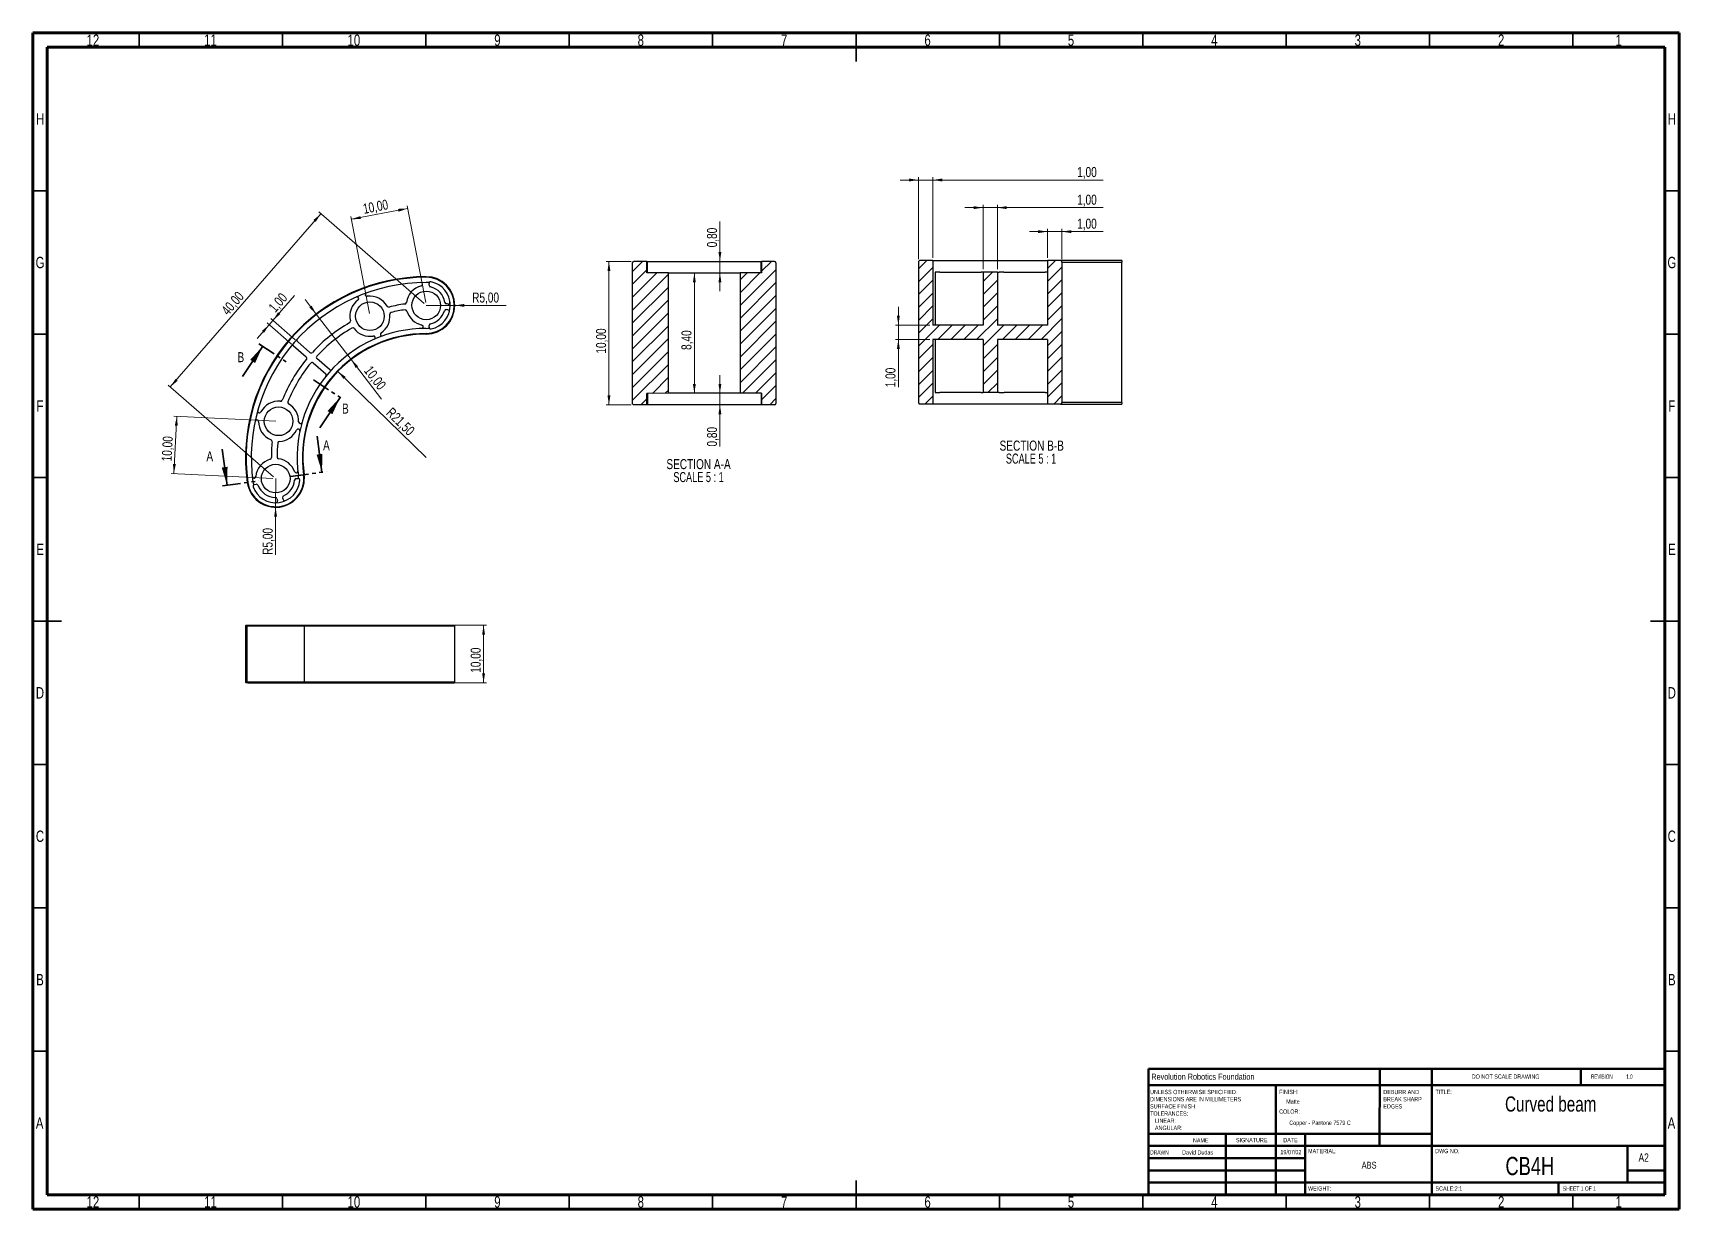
# Model space of a CAD drawing. Header units: millimetres. Extents: x 15 to 589, y 5 to 415.
import ezdxf

# ---------------------------------------------------------------- set-up
doc = ezdxf.new("R2010")
doc.units = ezdxf.units.MM
doc.linetypes.add('PHANTOM', pattern=[12.7, 6.35, -1.27, 1.27, -1.27, 1.27, -1.27])
doc.styles.add('SLDTEXTSTYLE0', font='TXT', dxfattribs={"width": 0.75})
doc.styles.add('SLDTEXTSTYLE1', font='TXT', dxfattribs={"width": 0.686449})
doc.styles.add('SLDTEXTSTYLE2', font='TXT', dxfattribs={"width": 0.625})
doc.styles.add('SLDTEXTSTYLE3', font='TXT', dxfattribs={"width": 0.6875})
doc.styles.add('SLDTEXTSTYLE4', font='TXT', dxfattribs={"width": 0.681818})
doc.dimstyles.new('SLDDIMSTYLE0', dxfattribs={"dimtxt": 3.5, "dimasz": 3.302, "dimexe": 0, "dimexo": 0.0625, "dimgap": 0.875, "dimtad": 1, "dimlfac": 0.5, "dimrnd": 1e-09, "dimzin": 12, "dimdsep": 46, "dimtxsty": 'SLDTEXTSTYLE0', "dimsah": 1, "dimcen": 0, "dimadec": 0, "dimazin": 3, "dimtfac": 1, "dimtofl": 0, "dimtmove": 0, "dimatfit": 3, "dimfxl": 0, "dimfrac": 2, "dimtolj": 1, "dimtzin": 12, "dimarcsym": 0})
doc.dimstyles.new('SLDDIMSTYLE1', dxfattribs={"dimtxt": 3.5, "dimasz": 3.302, "dimexe": 0, "dimexo": 0.0625, "dimgap": 0.875, "dimtad": 1, "dimlfac": 0.5, "dimrnd": 1e-09, "dimzin": 12, "dimdsep": 46, "dimtxsty": 'SLDTEXTSTYLE0', "dimsah": 1, "dimcen": 0.09, "dimadec": 0, "dimazin": 3, "dimtfac": 1, "dimtofl": 0, "dimtmove": 0, "dimatfit": 3, "dimfxl": 0, "dimfrac": 2, "dimtolj": 1, "dimtzin": 12, "dimarcsym": 0})
doc.dimstyles.new('SLDDIMSTYLE2', dxfattribs={"dimtxt": 3.5, "dimasz": 3.302, "dimexe": 0, "dimexo": 0.0625, "dimgap": 0.875, "dimtad": 1, "dimlfac": 0.5, "dimrnd": 1e-09, "dimzin": 12, "dimdsep": 46, "dimtxsty": 'SLDTEXTSTYLE0', "dimsah": 1, "dimcen": 0.09, "dimadec": 0, "dimazin": 3, "dimtfac": 1, "dimtmove": 0, "dimatfit": 0, "dimfxl": 0, "dimfrac": 2, "dimtolj": 1, "dimtzin": 12, "dimarcsym": 0})
doc.dimstyles.new('SLDDIMSTYLE3', dxfattribs={"dimtxt": 3.5, "dimasz": 3.302, "dimexe": 0, "dimexo": 0.0625, "dimgap": 0.875, "dimtad": 1, "dimlfac": 0.2, "dimrnd": 1e-09, "dimzin": 12, "dimdsep": 46, "dimtxsty": 'SLDTEXTSTYLE0', "dimsah": 1, "dimcen": 0.09, "dimadec": 0, "dimazin": 3, "dimtfac": 1, "dimtofl": 0, "dimtmove": 0, "dimatfit": 3, "dimfxl": 0, "dimfrac": 2, "dimtolj": 1, "dimtzin": 12, "dimarcsym": 0})
doc.dimstyles.new('SLDDIMSTYLE4', dxfattribs={"dimtxt": 3.5, "dimasz": 3.302, "dimexe": 0, "dimexo": 0.0625, "dimgap": 0.875, "dimtad": 1, "dimlfac": 0.2, "dimrnd": 1e-09, "dimdsep": 46, "dimtxsty": 'SLDTEXTSTYLE0', "dimsah": 1, "dimcen": 0.09, "dimadec": 0, "dimazin": 2, "dimtfac": 1, "dimtmove": 0, "dimatfit": 0, "dimfxl": 0, "dimfrac": 2, "dimtolj": 1, "dimtzin": 12, "dimarcsym": 0})
doc.dimstyles.new('SLDDIMSTYLE5', dxfattribs={"dimtxt": 3.5, "dimasz": 3.302, "dimexe": 0, "dimexo": 0.0625, "dimgap": 0.875, "dimtad": 1, "dimlfac": 0.2, "dimrnd": 1e-09, "dimzin": 12, "dimdsep": 46, "dimtxsty": 'SLDTEXTSTYLE0', "dimsah": 1, "dimcen": 0.09, "dimadec": 0, "dimazin": 3, "dimtfac": 1, "dimtmove": 0, "dimatfit": 0, "dimfxl": 0, "dimfrac": 2, "dimtolj": 1, "dimtzin": 12, "dimarcsym": 0})

# ---------------------------------------------------------------- blocks, each defined once
blk = doc.blocks.new('SW_NOTE_0')
at = {"color": 0, "linetype": 'Continuous', "lineweight": 0, "char_height": 1.5, "attachment_point": 1, "style": 'SLDTEXTSTYLE0'}
for s, insert in [('UNLESS OTHERWISE SPECIFIED:', (0, 1.93)), ('TOLERANCES:', (0, -5.57)), ('SURFACE FINISH:', (0, -3.07)), ('DIMENSIONS ARE IN MILLIMETERS', (0, -0.57)), ('ANGULAR:', (1.69, -10.57)), ('LINEAR:', (1.69, -8.07))]:
    blk.add_mtext(s, dxfattribs=dict(at, insert=insert))
blk = doc.blocks.new('SW_NOTE_0_1')
at = {"color": 0, "linetype": 'Continuous', "lineweight": 0, "char_height": 1.5, "attachment_point": 1, "style": 'SLDTEXTSTYLE0'}
for s, insert in [('DEBURR AND', (0, 1.93)), ('BREAK SHARP', (0, -0.57)), ('EDGES', (0, -3.07))]:
    blk.add_mtext(s, dxfattribs=dict(at, insert=insert))
blk = doc.blocks.new('_D')
at = {"color": 7, "linetype": 'Continuous', "lineweight": 0}
blk.add_line((121.33, 297.02), (152.14, 267.02), dxfattribs=at)
at = {"color": 7, "linetype": 'Continuous', "lineweight": 18}
blk.add_solid([(121.33, 297.02), (123.34, 294.35), (124.05, 295.08)], dxfattribs=at)
at = {"color": 7, "linetype": 'Continuous', "lineweight": 18, "insert": (140.35, 284.72), "char_height": 3.5, "attachment_point": 1, "rotation": 315.76135, "style": 'SLDTEXTSTYLE0'}
blk.add_mtext('R21,50', dxfattribs=at)
blk = doc.blocks.new('_D_1')
at = {"color": 7, "linetype": 'Continuous', "lineweight": 0}
for p, q in [((62.91, 291.58), (115.4, 351.96)), ((151.39, 320.67), (114.64, 352.61)), ((98.9, 260.3), (62.16, 292.24))]:
    blk.add_line(p, q, dxfattribs=at)
at = {"color": 7, "linetype": 'Continuous', "lineweight": 18}
for points in [[(115.4, 351.96), (112.85, 349.8), (113.61, 349.13)], [(62.91, 291.58), (65.46, 293.74), (64.7, 294.41)]]:
    blk.add_solid(points, dxfattribs=at)
at = {"color": 7, "linetype": 'Continuous', "lineweight": 18, "insert": (80.42, 318.6), "char_height": 3.5, "attachment_point": 1, "rotation": 49.00065, "style": 'SLDTEXTSTYLE0'}
blk.add_mtext('40,00', dxfattribs=at)
blk = doc.blocks.new('_D_2')
at = {"color": 7, "linetype": 'Continuous', "lineweight": 0}
for p, q in [((132.31, 317.23), (125.82, 351.01)), ((126.01, 350.03), (145.65, 353.8)), ((151.95, 321), (145.46, 354.78))]:
    blk.add_line(p, q, dxfattribs=at)
at = {"color": 7, "linetype": 'Continuous', "lineweight": 18}
for points in [[(126.01, 350.03), (129.35, 350.15), (129.16, 351.15)], [(145.65, 353.8), (142.31, 353.67), (142.5, 352.68)]]:
    blk.add_solid(points, dxfattribs=at)
at = {"color": 7, "linetype": 'Continuous', "lineweight": 18, "insert": (129.82, 355.35), "char_height": 3.5, "attachment_point": 1, "rotation": 10.87572, "style": 'SLDTEXTSTYLE0'}
blk.add_mtext('10,00', dxfattribs=at)
blk = doc.blocks.new('_D_3')
at = {"color": 7, "linetype": 'Continuous', "lineweight": 0}
for p, q in [((65.17, 281.4), (64.16, 261.42)), ((99.66, 279.67), (64.17, 281.45)), ((98.66, 259.69), (63.17, 261.47))]:
    blk.add_line(p, q, dxfattribs=at)
at = {"color": 7, "linetype": 'Continuous', "lineweight": 18}
for points in [[(65.17, 281.4), (64.49, 278.13), (65.51, 278.07)], [(64.16, 261.42), (64.84, 264.7), (63.82, 264.75)]]:
    blk.add_solid(points, dxfattribs=at)
at = {"color": 7, "linetype": 'Continuous', "lineweight": 18, "insert": (59.86, 265.74), "char_height": 3.5, "attachment_point": 1, "rotation": 87.12558, "style": 'SLDTEXTSTYLE0'}
blk.add_mtext('10,00', dxfattribs=at)
blk = doc.blocks.new('_D_4')
at = {"color": 7, "linetype": 'Continuous', "lineweight": 0}
for q in [(152.14, 320.02), (180.04, 320.02)]:
    blk.add_line((162.14, 320.02), q, dxfattribs=at)
at = {"color": 7, "linetype": 'Continuous', "lineweight": 18}
blk.add_solid([(162.14, 320.02), (165.44, 319.51), (165.44, 320.53)], dxfattribs=at)
at = {"color": 7, "linetype": 'Continuous', "lineweight": 18, "insert": (168.16, 324.51), "char_height": 3.5, "attachment_point": 1, "style": 'SLDTEXTSTYLE0'}
blk.add_mtext('R5,00', dxfattribs=at)
blk = doc.blocks.new('_D_5')
at = {"color": 7, "linetype": 'Continuous', "lineweight": 0}
for q in [(99.66, 259.64), (99.56, 233.04)]:
    blk.add_line((99.62, 249.64), q, dxfattribs=at)
at = {"color": 7, "linetype": 'Continuous', "lineweight": 18}
blk.add_solid([(99.62, 249.64), (99.1, 246.34), (100.12, 246.34)], dxfattribs=at)
at = {"color": 7, "linetype": 'Continuous', "lineweight": 18, "insert": (95.08, 233.06), "char_height": 3.5, "attachment_point": 1, "rotation": 89.80031, "style": 'SLDTEXTSTYLE0'}
blk.add_mtext('R5,00', dxfattribs=at)
blk = doc.blocks.new('_D_6')
at = {"color": 7, "linetype": 'Continuous', "lineweight": 0}
for p, q in [((113.79, 317), (109.92, 322.04)), ((125.96, 301.13), (113.79, 317)), ((125.96, 301.13), (136.55, 287.34))]:
    blk.add_line(p, q, dxfattribs=at)
at = {"color": 7, "linetype": 'Continuous', "lineweight": 18}
for points in [[(113.79, 317), (112.18, 319.93), (111.37, 319.31)], [(125.96, 301.13), (127.57, 298.2), (128.38, 298.82)]]:
    blk.add_solid(points, dxfattribs=at)
at = {"color": 7, "linetype": 'Continuous', "lineweight": 18, "insert": (133.04, 299.32), "char_height": 3.5, "attachment_point": 1, "rotation": 307.50023, "style": 'SLDTEXTSTYLE0'}
blk.add_mtext('10,00', dxfattribs=at)
blk = doc.blocks.new('_D_7')
at = {"color": 7, "linetype": 'Continuous', "lineweight": 0}
for p, q in [((98.7, 314.8), (106.21, 323.45)), ((97.38, 313.29), (93.22, 308.5)), ((105.16, 306.53), (96.63, 313.95)), ((97.38, 313.29), (98.7, 314.8)), ((106.47, 308.04), (97.94, 315.46))]:
    blk.add_line(p, q, dxfattribs=at)
at = {"color": 7, "linetype": 'Continuous', "lineweight": 18}
for points in [[(98.7, 314.8), (101.25, 316.96), (100.48, 317.63)], [(97.38, 313.29), (94.83, 311.13), (95.6, 310.47)]]:
    blk.add_solid(points, dxfattribs=at)
at = {"color": 7, "linetype": 'Continuous', "lineweight": 18, "insert": (96.87, 319.58), "char_height": 3.5, "attachment_point": 1, "rotation": 49.00065, "style": 'SLDTEXTSTYLE0'}
blk.add_mtext('1,00', dxfattribs=at)
blk = doc.blocks.new('_D_8')
at = {"color": 7, "linetype": 'Continuous', "lineweight": 0}
for p, q in [((153.14, 208.49), (173.14, 208.49)), ((172.14, 208.49), (172.14, 188.49)), ((153.14, 188.49), (173.14, 188.49))]:
    blk.add_line(p, q, dxfattribs=at)
at = {"color": 7, "linetype": 'Continuous', "lineweight": 18}
for points in [[(172.14, 208.49), (171.63, 205.19), (172.65, 205.19)], [(172.14, 188.49), (172.65, 191.79), (171.63, 191.79)]]:
    blk.add_solid(points, dxfattribs=at)
at = {"color": 7, "linetype": 'Continuous', "lineweight": 18, "insert": (167.63, 191.95), "char_height": 3.5, "attachment_point": 1, "rotation": 90, "style": 'SLDTEXTSTYLE0'}
blk.add_mtext('10,00', dxfattribs=at)
blk = doc.blocks.new('_D_9')
at = {"color": 7, "linetype": 'Continuous', "lineweight": 0}
for p, q in [((245.64, 331.37), (245.64, 289.37)), ((247.05, 289.37), (244.64, 289.37))]:
    blk.add_line(p, q, dxfattribs=at)
at = {"color": 7, "linetype": 'Continuous', "lineweight": 18}
for points in [[(245.64, 331.37), (245.13, 328.06), (246.14, 328.06)], [(245.64, 289.37), (246.15, 292.67), (245.13, 292.67)]]:
    blk.add_solid(points, dxfattribs=at)
at = {"color": 7, "linetype": 'Continuous', "lineweight": 18, "insert": (241.13, 304.5), "char_height": 3.5, "attachment_point": 1, "rotation": 90.00885, "style": 'SLDTEXTSTYLE0'}
blk.add_mtext('8,40', dxfattribs=at)
blk = doc.blocks.new('_D_10')
at = {"color": 7, "linetype": 'Continuous', "lineweight": 0}
for p, q in [((254.55, 335.37), (254.55, 349.32)), ((254.55, 335.37), (254.55, 331.37)), ((254.55, 331.37), (254.55, 325.02))]:
    blk.add_line(p, q, dxfattribs=at)
at = {"color": 7, "linetype": 'Continuous', "lineweight": 18}
for points in [[(254.55, 335.37), (255.06, 338.67), (254.04, 338.67)], [(254.55, 331.37), (254.04, 328.07), (255.06, 328.07)]]:
    blk.add_solid(points, dxfattribs=at)
at = {"color": 7, "linetype": 'Continuous', "lineweight": 18, "insert": (250.04, 340.26), "char_height": 3.5, "attachment_point": 1, "rotation": 90.00885, "style": 'SLDTEXTSTYLE0'}
blk.add_mtext('0,80', dxfattribs=at)
blk = doc.blocks.new('_D_11')
at = {"color": 7, "linetype": 'Continuous', "lineweight": 0}
for p, q in [((254.55, 289.37), (254.54, 295.72)), ((254.55, 289.37), (254.55, 285.37)), ((254.55, 285.37), (254.55, 270.81))]:
    blk.add_line(p, q, dxfattribs=at)
at = {"color": 7, "linetype": 'Continuous', "lineweight": 18}
for points in [[(254.55, 289.37), (255.05, 292.67), (254.04, 292.67)], [(254.55, 285.37), (254.04, 282.07), (255.05, 282.07)]]:
    blk.add_solid(points, dxfattribs=at)
at = {"color": 7, "linetype": 'Continuous', "lineweight": 18, "insert": (250.04, 270.81), "char_height": 3.5, "attachment_point": 1, "rotation": 90.00885, "style": 'SLDTEXTSTYLE0'}
blk.add_mtext('0,80', dxfattribs=at)
blk = doc.blocks.new('_D_12')
at = {"color": 7, "linetype": 'Continuous', "lineweight": 0}
for p, q in [((223.59, 335.36), (214.85, 335.36)), ((215.85, 335.36), (215.86, 285.36)), ((223.6, 285.36), (214.86, 285.36))]:
    blk.add_line(p, q, dxfattribs=at)
at = {"color": 7, "linetype": 'Continuous', "lineweight": 18}
for points in [[(215.85, 335.36), (215.35, 332.06), (216.36, 332.06)], [(215.86, 285.36), (216.37, 288.66), (215.35, 288.66)]]:
    blk.add_solid(points, dxfattribs=at)
at = {"color": 7, "linetype": 'Continuous', "lineweight": 18, "insert": (211.35, 303.21), "char_height": 3.5, "attachment_point": 1, "rotation": 90.00885, "style": 'SLDTEXTSTYLE0'}
blk.add_mtext('10,00', dxfattribs=at)
blk = doc.blocks.new('SW_NOTE_0_2')
at = {"color": 0, "linetype": 'Continuous', "lineweight": 0, "char_height": 3.5, "attachment_point": 2}
for s, insert, style in [('SECTION A-A', (14.16, 4.51), 'SLDTEXTSTYLE0'), ('SCALE 5 : 1', (14.15, -0.01), 'SLDTEXTSTYLE4')]:
    blk.add_mtext(s, dxfattribs=dict(at, insert=insert, style=style))
blk = doc.blocks.new('_D_13')
at = {"color": 7, "linetype": 'Continuous', "lineweight": 0}
for p, q in [((368.8, 345.73), (362.45, 345.73)), ((368.8, 336.64), (368.8, 346.73)), ((368.8, 345.73), (373.8, 345.73)), ((373.8, 336.14), (373.8, 346.73)), ((373.8, 345.73), (388.17, 345.73))]:
    blk.add_line(p, q, dxfattribs=at)
at = {"color": 7, "linetype": 'Continuous', "lineweight": 18}
for points in [[(368.8, 345.73), (365.49, 346.24), (365.49, 345.23)], [(373.8, 345.73), (377.1, 345.23), (377.1, 346.24)]]:
    blk.add_solid(points, dxfattribs=at)
at = {"color": 7, "linetype": 'Continuous', "lineweight": 18, "insert": (379.12, 350.25), "char_height": 3.5, "attachment_point": 1, "rotation": 0.00104, "style": 'SLDTEXTSTYLE0'}
blk.add_mtext('1,00', dxfattribs=at)
blk = doc.blocks.new('_D_14')
at = {"color": 7, "linetype": 'Continuous', "lineweight": 0}
for p, q in [((346.29, 354.1), (339.94, 354.1)), ((346.29, 332.64), (346.29, 355.1)), ((346.29, 354.1), (351.29, 354.1)), ((351.29, 332.64), (351.29, 355.1)), ((351.29, 354.1), (388.17, 354.1))]:
    blk.add_line(p, q, dxfattribs=at)
at = {"color": 7, "linetype": 'Continuous', "lineweight": 18}
for points in [[(346.29, 354.1), (342.99, 354.6), (342.99, 353.59)], [(351.29, 354.1), (354.59, 353.59), (354.59, 354.6)]]:
    blk.add_solid(points, dxfattribs=at)
at = {"color": 7, "linetype": 'Continuous', "lineweight": 18, "insert": (379.12, 358.61), "char_height": 3.5, "attachment_point": 1, "rotation": 0.00104, "style": 'SLDTEXTSTYLE0'}
blk.add_mtext('1,00', dxfattribs=at)
blk = doc.blocks.new('_D_15')
at = {"color": 7, "linetype": 'Continuous', "lineweight": 0}
for p, q in [((323.79, 363.73), (317.44, 363.73)), ((323.79, 336.14), (323.79, 364.73)), ((323.79, 363.73), (328.79, 363.73)), ((328.79, 336.64), (328.79, 364.73)), ((328.79, 363.73), (388.17, 363.73))]:
    blk.add_line(p, q, dxfattribs=at)
at = {"color": 7, "linetype": 'Continuous', "lineweight": 18}
for points in [[(323.79, 363.73), (320.49, 364.24), (320.49, 363.23)], [(328.79, 363.73), (332.09, 363.23), (332.09, 364.24)]]:
    blk.add_solid(points, dxfattribs=at)
at = {"color": 7, "linetype": 'Continuous', "lineweight": 18, "insert": (379.12, 368.25), "char_height": 3.5, "attachment_point": 1, "rotation": 0.00104, "style": 'SLDTEXTSTYLE0'}
blk.add_mtext('1,00', dxfattribs=at)
blk = doc.blocks.new('_D_16')
at = {"color": 7, "linetype": 'Continuous', "lineweight": 0}
for p, q in [((316.77, 313.14), (316.77, 319.49)), ((327.79, 313.14), (315.77, 313.14)), ((316.77, 313.14), (316.77, 308.14)), ((327.79, 308.14), (315.77, 308.14)), ((316.77, 308.14), (316.77, 291.47))]:
    blk.add_line(p, q, dxfattribs=at)
at = {"color": 7, "linetype": 'Continuous', "lineweight": 18}
for points in [[(316.77, 313.14), (317.28, 316.44), (316.26, 316.44)], [(316.77, 308.14), (316.26, 304.84), (317.28, 304.84)]]:
    blk.add_solid(points, dxfattribs=at)
at = {"color": 7, "linetype": 'Continuous', "lineweight": 18, "insert": (312.26, 291.47), "char_height": 3.5, "attachment_point": 1, "rotation": 90.00104, "style": 'SLDTEXTSTYLE0'}
blk.add_mtext('1,00', dxfattribs=at)
blk = doc.blocks.new('SW_NOTE_0_3')
at = {"color": 0, "linetype": 'Continuous', "lineweight": 0, "char_height": 3.5, "attachment_point": 2}
for s, insert, style in [('SECTION B-B', (13.62, 4.51), 'SLDTEXTSTYLE0'), ('SCALE 5 : 1', (13.38, -0.01), 'SLDTEXTSTYLE4')]:
    blk.add_mtext(s, dxfattribs=dict(at, insert=insert, style=style))

msp = doc.modelspace()

# ---------------------------------------------------------------- hatches: boundary and pattern name
at = {"linetype": 'Continuous', "lineweight": 18}
h = msp.add_hatch(dxfattribs=at)
h.set_pattern_fill('ANSI31', style=0)
edge = h.paths.add_edge_path(flags=0)
edge.add_line((236.597, 289.365), (236.591, 331.365))
edge.add_line((236.591, 331.365), (229.091, 331.364))
edge.add_line((229.091, 331.364), (229.09, 335.364))
edge.add_line((229.09, 335.364), (224.59, 335.363))
edge.add_spline(control_points=[(224.59, 335.363), (224.553, 335.363), (224.516, 335.359), (224.479, 335.351), (224.425, 335.339), (224.372, 335.317), (224.324, 335.287), (224.277, 335.257), (224.234, 335.219), (224.199, 335.175), (224.164, 335.131), (224.136, 335.081), (224.118, 335.028), (224.1, 334.975), (224.09, 334.919), (224.09, 334.863)], knot_values=[0.0001584, 0.0001584, 0.0001584, 0.0001584, 0.000181, 0.000181, 0.000181, 0.000215, 0.000215, 0.000215, 0.000249, 0.000249, 0.000249, 0.000283, 0.000283, 0.000283, 0.0003168, 0.0003168, 0.0003168, 0.0003168], weights=[1, 1, 1, 1, 1, 1, 1, 1, 1, 1, 1, 1, 1, 1, 1, 1], degree=3, periodic=0)
edge.add_line((224.09, 334.863), (224.098, 285.863))
edge.add_spline(control_points=[(224.098, 285.863), (224.098, 285.845), (224.099, 285.828), (224.101, 285.81), (224.107, 285.754), (224.122, 285.699), (224.146, 285.648), (224.171, 285.598), (224.204, 285.551), (224.243, 285.511), (224.283, 285.471), (224.329, 285.438), (224.38, 285.413), (224.43, 285.389), (224.485, 285.373), (224.541, 285.367), (224.56, 285.365), (224.579, 285.363), (224.598, 285.363)], knot_values=[0.0000002, 0.0000002, 0.0000002, 0.0000002, 0.0000109, 0.0000109, 0.0000109, 0.0000449, 0.0000449, 0.0000449, 0.0000789, 0.0000789, 0.0000789, 0.000113, 0.000113, 0.000113, 0.000147, 0.000147, 0.000147, 0.0001584, 0.0001584, 0.0001584, 0.0001584], weights=[1, 1, 1, 1, 1, 1, 1, 1, 1, 1, 1, 1, 1, 1, 1, 1, 1, 1, 1], degree=3, periodic=0)
edge.add_line((224.598, 285.363), (229.098, 285.364))
edge.add_line((229.098, 285.364), (229.097, 289.364))
edge.add_line((229.097, 289.364), (236.597, 289.365))
h = msp.add_hatch(dxfattribs=at)
h.set_pattern_fill('ANSI31', style=0)
edge = h.paths.add_edge_path(flags=0)
edge.add_line((274.098, 285.871), (274.09, 334.871))
edge.add_arc((273.59, 334.871), 0.5, 0.008853, 90.008853)
edge.add_line((273.59, 335.371), (269.09, 335.37))
edge.add_line((269.09, 335.37), (269.091, 331.37))
edge.add_line((269.091, 331.37), (261.591, 331.369))
edge.add_line((261.591, 331.369), (261.597, 289.369))
edge.add_line((261.597, 289.369), (269.097, 289.37))
edge.add_line((269.097, 289.37), (269.098, 285.37))
edge.add_line((269.098, 285.37), (273.598, 285.371))
edge.add_arc((273.598, 285.871), 0.5, 270.008853, 360.008853)
h = msp.add_hatch(dxfattribs=at)
h.set_pattern_fill('ANSI31', style=0)
edge = h.paths.add_edge_path(flags=0)
edge.add_line((373.797, 286.139), (373.796, 335.139))
edge.add_spline(control_points=[(373.796, 335.139), (373.796, 335.195), (373.787, 335.251), (373.768, 335.304), (373.75, 335.357), (373.722, 335.407), (373.687, 335.451), (373.653, 335.494), (373.61, 335.533), (373.562, 335.563), (373.515, 335.592), (373.462, 335.614), (373.407, 335.627), (373.371, 335.635), (373.333, 335.639), (373.296, 335.639)], knot_values=[0.0000002, 0.0000002, 0.0000002, 0.0000002, 0.0000336, 0.0000336, 0.0000336, 0.0000671, 0.0000671, 0.0000671, 0.0001007, 0.0001007, 0.0001007, 0.0001343, 0.0001343, 0.0001343, 0.0001566, 0.0001566, 0.0001566, 0.0001566], weights=[1, 1, 1, 1, 1, 1, 1, 1, 1, 1, 1, 1, 1, 1, 1, 1], degree=3, periodic=0)
edge.add_line((373.296, 335.639), (368.795, 335.639))
edge.add_line((368.795, 335.639), (368.796, 313.139))
edge.add_line((368.796, 313.139), (351.293, 313.139))
edge.add_line((351.293, 313.139), (351.293, 331.639))
edge.add_line((351.293, 331.639), (346.292, 331.639))
edge.add_line((346.292, 331.639), (346.293, 313.139))
edge.add_line((346.293, 313.139), (328.791, 313.138))
edge.add_line((328.791, 313.138), (328.79, 335.638))
edge.add_line((328.79, 335.638), (324.29, 335.638))
edge.add_spline(control_points=[(324.29, 335.638), (324.271, 335.638), (324.252, 335.637), (324.233, 335.635), (324.177, 335.629), (324.122, 335.613), (324.072, 335.588), (324.021, 335.564), (323.975, 335.53), (323.935, 335.491), (323.896, 335.451), (323.863, 335.404), (323.838, 335.353), (323.814, 335.303), (323.799, 335.247), (323.793, 335.192), (323.791, 335.174), (323.79, 335.156), (323.79, 335.138)], knot_values=[0.0001566, 0.0001566, 0.0001566, 0.0001566, 0.0001679, 0.0001679, 0.0001679, 0.0002015, 0.0002015, 0.0002015, 0.0002351, 0.0002351, 0.0002351, 0.0002686, 0.0002686, 0.0002686, 0.0003022, 0.0003022, 0.0003022, 0.0003128, 0.0003128, 0.0003128, 0.0003128], weights=[1, 1, 1, 1, 1, 1, 1, 1, 1, 1, 1, 1, 1, 1, 1, 1, 1, 1, 1], degree=3, periodic=0)
edge.add_line((323.79, 335.138), (323.791, 286.138))
edge.add_spline(control_points=[(323.791, 286.138), (323.791, 286.083), (323.8, 286.026), (323.819, 285.974), (323.837, 285.921), (323.865, 285.871), (323.9, 285.827), (323.935, 285.783), (323.977, 285.745), (324.025, 285.715), (324.072, 285.685), (324.125, 285.663), (324.18, 285.651), (324.216, 285.643), (324.254, 285.638), (324.291, 285.638)], knot_values=[0.0000002, 0.0000002, 0.0000002, 0.0000002, 0.0000336, 0.0000336, 0.0000336, 0.0000671, 0.0000671, 0.0000671, 0.0001007, 0.0001007, 0.0001007, 0.0001343, 0.0001343, 0.0001343, 0.0001566, 0.0001566, 0.0001566, 0.0001566], weights=[1, 1, 1, 1, 1, 1, 1, 1, 1, 1, 1, 1, 1, 1, 1, 1], degree=3, periodic=0)
edge.add_line((324.291, 285.638), (328.791, 285.638))
edge.add_line((328.791, 285.638), (328.791, 308.138))
edge.add_line((328.791, 308.138), (346.293, 308.139))
edge.add_line((346.293, 308.139), (346.293, 289.639))
edge.add_line((346.293, 289.639), (351.294, 289.639))
edge.add_line((351.294, 289.639), (351.293, 308.139))
edge.add_line((351.293, 308.139), (368.796, 308.139))
edge.add_line((368.796, 308.139), (368.796, 285.639))
edge.add_line((368.796, 285.639), (373.297, 285.639))
edge.add_spline(control_points=[(373.297, 285.639), (373.316, 285.639), (373.335, 285.64), (373.354, 285.642), (373.41, 285.649), (373.465, 285.665), (373.515, 285.689), (373.566, 285.714), (373.613, 285.747), (373.652, 285.787), (373.691, 285.827), (373.725, 285.874), (373.749, 285.924), (373.773, 285.975), (373.788, 286.03), (373.794, 286.086), (373.796, 286.103), (373.797, 286.121), (373.797, 286.139)], knot_values=[0.0001566, 0.0001566, 0.0001566, 0.0001566, 0.0001679, 0.0001679, 0.0001679, 0.0002015, 0.0002015, 0.0002015, 0.0002351, 0.0002351, 0.0002351, 0.0002686, 0.0002686, 0.0002686, 0.0003022, 0.0003022, 0.0003022, 0.0003128, 0.0003128, 0.0003128, 0.0003128], weights=[1, 1, 1, 1, 1, 1, 1, 1, 1, 1, 1, 1, 1, 1, 1, 1, 1, 1, 1], degree=3, periodic=0)

# ---------------------------------------------------------------- linework, layer by layer
at = {"color": 7, "linetype": 'Continuous', "lineweight": 70}
for p, q in [((15, 5), (15, 415)), ((15, 415), (589, 415)), ((589, 415), (589, 5)), ((20, 10), (20, 410)), ((20, 410), (584, 410)), ((584, 410), (584, 10)), ((584, 10), (20, 10)), ((589, 5), (15, 5))]:
    msp.add_line(p, q, dxfattribs=at)
at = {"color": 7, "linetype": 'Continuous', "lineweight": 35}
for p, q in [((52, 410), (52, 415)), ((102, 410), (102, 415)), ((152, 410), (152, 415)), ((202, 410), (202, 415)), ((252, 410), (252, 415)), ((302, 415), (302, 405)), ((302, 410), (302, 415)), ((352, 410), (352, 415)), ((402, 410), (402, 415)), ((452, 410), (452, 415)), ((502, 410), (502, 415)), ((552, 410), (552, 415)), ((20, 360), (15, 360)), ((584, 360), (589, 360)), ((20, 310), (15, 310)), ((584, 310), (589, 310)), ((88.113, 295.2), (95.126, 305.788)), ((115.065, 277.348), (122.078, 287.936)), ((80.998, 269.916), (82.713, 257.332)), ((114.084, 274.424), (115.798, 261.84)), ((20, 260), (15, 260)), ((584, 260), (589, 260)), ((15, 210), (25, 210)), ((20, 210), (15, 210)), ((589, 210), (579, 210)), ((584, 210), (589, 210)), ((20, 160), (15, 160)), ((584, 160), (589, 160)), ((20, 110), (15, 110)), ((584, 110), (589, 110)), ((20, 60), (15, 60)), ((584, 60), (589, 60)), ((302, 5), (302, 15)), ((52, 10), (52, 5)), ((102, 10), (102, 5)), ((152, 10), (152, 5)), ((202, 10), (202, 5)), ((252, 10), (252, 5)), ((302, 10), (302, 5)), ((352, 10), (352, 5)), ((402, 10), (402, 5)), ((452, 10), (452, 5)), ((502, 10), (502, 5)), ((552, 10), (552, 5))]:
    msp.add_line(p, q, dxfattribs=at)
at = {"color": 7, "linetype": 'Continuous', "lineweight": 25}
for p, q in [((224.098, 285.863), (224.09, 334.863)), ((229.09, 335.364), (224.59, 335.363)), ((229.091, 331.364), (229.09, 335.364)), ((229.09, 335.364), (229.091, 335.364)), ((229.091, 335.364), (229.091, 331.364)), ((229.091, 335.364), (229.284, 335.364)), ((229.284, 335.364), (268.92, 335.37)), ((229.284, 331.364), (229.284, 335.364)), ((268.92, 331.37), (268.92, 335.37)), ((268.92, 335.37), (269.09, 335.37)), ((273.59, 335.371), (269.09, 335.37)), ((269.09, 335.37), (269.091, 331.37)), ((274.09, 334.871), (274.098, 285.871)), ((323.79, 335.138), (323.791, 286.138)), ((328.79, 335.638), (324.29, 335.638)), ((328.79, 335.638), (368.795, 335.639)), ((328.79, 335.638), (328.791, 313.138)), ((368.795, 335.639), (368.796, 313.139)), ((373.296, 335.639), (368.795, 335.639)), ((394.741, 335.64), (373.296, 335.639)), ((373.796, 335.139), (394.741, 335.14)), ((373.796, 335.139), (373.797, 286.139)), ((394.742, 286.14), (394.741, 335.14)), ((152.14, 330.018), (152.14, 329.818)), ((153.14, 327.038), (153.14, 327.652)), ((236.591, 331.365), (229.091, 331.364)), ((236.591, 331.365), (261.591, 331.369)), ((236.597, 289.365), (236.591, 331.365)), ((269.091, 331.37), (261.591, 331.369)), ((261.591, 331.369), (261.597, 289.369)), ((329.601, 331.638), (329.601, 313.138)), ((331.288, 331.638), (329.601, 331.638)), ((331.288, 331.638), (345.67, 331.639)), ((346.292, 331.639), (345.67, 331.639)), ((346.292, 331.639), (346.293, 313.139)), ((351.293, 331.639), (346.292, 331.639)), ((351.293, 331.639), (351.293, 313.139)), ((351.293, 331.639), (351.918, 331.639)), ((353.606, 331.639), (351.918, 331.639)), ((353.606, 331.639), (367.99, 331.639)), ((368.796, 331.639), (367.99, 331.639)), ((152.14, 310.018), (152.14, 310.218)), ((153.14, 312.384), (153.14, 312.998)), ((346.293, 313.139), (328.791, 313.138)), ((368.796, 313.139), (351.293, 313.139)), ((105.915, 305.875), (110.294, 302.069)), ((111.606, 303.578), (107.227, 307.385)), ((346.293, 308.139), (328.791, 308.138)), ((328.791, 308.138), (328.791, 285.638)), ((329.601, 308.138), (329.602, 289.638)), ((346.293, 308.139), (346.293, 289.639)), ((368.796, 308.139), (351.293, 308.139)), ((351.293, 308.139), (351.294, 289.639)), ((368.796, 308.139), (368.796, 285.639)), ((112.71, 299.968), (117.09, 296.161)), ((118.402, 297.67), (114.022, 301.478)), ((236.597, 289.365), (229.097, 289.364)), ((229.098, 285.364), (229.097, 289.364)), ((229.098, 289.364), (229.098, 285.364)), ((229.291, 289.364), (229.292, 285.364)), ((261.597, 289.369), (236.597, 289.365)), ((269.097, 289.37), (261.597, 289.369)), ((268.927, 289.37), (268.927, 285.37)), ((269.097, 289.37), (269.098, 285.37)), ((329.602, 289.638), (331.289, 289.638)), ((345.671, 289.639), (331.289, 289.638)), ((345.671, 289.639), (346.293, 289.639)), ((351.294, 289.639), (346.293, 289.639)), ((351.919, 289.639), (351.294, 289.639)), ((351.919, 289.639), (353.607, 289.639)), ((367.991, 289.639), (353.607, 289.639)), ((367.991, 289.639), (368.796, 289.639)), ((229.098, 285.364), (224.598, 285.363)), ((229.098, 285.364), (229.098, 285.364)), ((229.292, 285.364), (229.098, 285.364)), ((268.927, 285.37), (229.292, 285.364)), ((269.098, 285.37), (268.927, 285.37)), ((273.598, 285.371), (269.098, 285.37)), ((328.791, 285.638), (324.291, 285.638)), ((368.796, 285.639), (328.791, 285.638)), ((373.297, 285.639), (368.796, 285.639)), ((373.297, 285.639), (394.742, 285.64)), ((394.742, 286.14), (373.797, 286.139)), ((106.747, 259.628), (107.355, 259.713)), ((92.235, 257.588), (92.844, 257.674)), ((89.14, 208.288), (89.14, 188.688)), ((89.951, 208.488), (89.34, 208.488)), ((89.753, 188.688), (89.753, 208.288)), ((109.456, 208.488), (89.951, 208.488)), ((152.14, 208.488), (109.456, 208.488)), ((109.656, 188.688), (109.656, 208.288)), ((152.14, 208.288), (152.14, 208.488)), ((161.94, 208.488), (152.14, 208.488)), ((162.14, 188.688), (162.14, 208.288)), ((89.951, 188.488), (89.34, 188.488)), ((89.951, 188.488), (109.456, 188.488)), ((109.456, 188.488), (152.14, 188.488)), ((152.14, 188.688), (152.14, 188.488)), ((152.14, 188.488), (161.94, 188.488))]:
    msp.add_line(p, q, dxfattribs=at)
at = {"color": 7, "linetype": 'PHANTOM', "lineweight": 35}
for p, q in [((93.803, 306.664), (104.396, 299.648)), ((112.813, 294.072), (123.401, 287.059)), ((81.14, 257.118), (93.73, 258.834)), ((104.787, 260.34), (117.371, 262.055))]:
    msp.add_line(p, q, dxfattribs=at)
at = {"color": 8, "linetype": 'Continuous', "lineweight": 25}
for p, q in [((89.753, 208.288), (89.14, 208.288)), ((89.753, 208.288), (109.656, 208.288)), ((109.656, 208.288), (152.14, 208.288)), ((152.14, 208.288), (162.14, 208.288)), ((89.753, 188.688), (89.14, 188.688)), ((109.656, 188.688), (89.753, 188.688)), ((152.14, 188.688), (109.656, 188.688)), ((162.14, 188.688), (152.14, 188.688))]:
    msp.add_line(p, q, dxfattribs=at)
at = {"color": 7, "linetype": 'Continuous', "lineweight": 50}
for p, q in [((404, 53.839), (403.976, 10)), ((404, 53.839), (584, 53.839)), ((484.6, 53.839), (484.585, 26.956)), ((502.8, 53.839), (502.776, 9.946)), ((554.797, 48.226), (554.8, 53.839)), ((583.997, 48.226), (403.997, 48.226)), ((448.396, 48.226), (448.375, 9.976)), ((502.8, 31.25), (404, 31.25)), ((430.991, 31.25), (430.991, 10)), ((458.6, 10), (458.6, 31.25)), ((458.6, 27), (404, 27)), ((458.6, 27), (584, 27)), ((571, 14.25), (571, 27)), ((458.6, 22.75), (404, 22.75)), ((458.6, 18.5), (404, 18.5)), ((584, 18.5), (571, 18.5)), ((404, 14.25), (584, 14.25)), ((547, 10), (547, 14.25))]:
    msp.add_line(p, q, dxfattribs=at)
at = {"color": 7, "linetype": 'Continuous', "lineweight": 25, "flags": 128}
for points in [[(109.559, 261.033), (109.555, 261.032), (109.544, 261.031), (109.525, 261.028), (109.501, 261.025), (109.471, 261.021), (109.436, 261.016), (109.399, 261.01), (109.361, 261.005)], [(89.951, 258.277), (89.913, 258.271), (89.876, 258.266), (89.841, 258.261), (89.811, 258.257), (89.787, 258.254), (89.768, 258.251), (89.757, 258.25), (89.753, 258.249)]]:
    msp.add_lwpolyline(points, dxfattribs=at)
at = {"color": 7, "linetype": 'Continuous', "lineweight": 25}
for centre in [(152.14, 320.018), (132.499, 316.245), (100.659, 279.616), (99.656, 259.641)]:
    msp.add_circle(centre, 5, dxfattribs=at)
for centre, radius, start, end in [((273.59, 334.871), 0.5, 0.008853, 90.008853), ((152.14, 267.018), 63, 90, 188.001293), ((152.14, 267.018), 62.8, 90, 188.001293), ((152.14, 267.018), 61, 90, 188.001293), ((150.291, 327.39), 0.6, 284.079226, 91.754057), ((152.14, 320.018), 10, 270, 90), ((152.14, 320.018), 9.8, 270, 90), ((152.14, 320.018), 8, 82.266909, 90), ((153.74, 327.652), 0.6, 150.756721, 180), ((153.74, 327.652), 0.6, 78.162996, 150.756721), ((152.14, 320.018), 8.4, 281.837004, 78.162996), ((132.499, 316.245), 7, 125.830659, 193.587494), ((128.05, 322.406), 0.6, 305.830659, 113.50549), ((131.485, 323.777), 0.6, 109.997376, 277.672206), ((132.499, 316.245), 7, 29.915372, 97.672206), ((152.14, 320.018), 7, 104.079226, 171.836061), ((153.74, 327.038), 0.6, 180, 257.160412), ((152.14, 320.018), 6.6, 9.070636, 77.160412), ((132.499, 316.245), 7, 303.953534, 5.548118), ((139.087, 320.035), 0.6, 209.915372, 283.831825), ((152.14, 267.018), 54, 97.919608, 103.831825), ((140.064, 316.979), 0.6, 103.588617, 185.548118), ((152.14, 267.018), 52, 98.162816, 103.588617), ((144.617, 321.098), 0.6, 277.919608, 351.836061), ((144.842, 317.898), 0.6, 16.203315, 98.162816), ((152.14, 320.018), 7, 196.203315, 257.797899), ((152.14, 320.018), 6.6, 282.839588, 343.333978), ((159.038, 317.953), 0.6, 82.288011, 163.333978), ((159.25, 321.153), 0.6, 189.070636, 262.517747), ((152.14, 267.018), 52, 81.612147, 82.288011), ((152.14, 267.018), 54, 81.862083, 82.517747), ((159.638, 317.868), 0.6, 344.001223, 81.612147), ((159.869, 321.068), 0.6, 261.862083, 7.737779), ((152.14, 267.018), 45, 90, 188.001293), ((152.14, 267.018), 43.2, 90, 188.001293), ((152.14, 267.018), 43, 90, 188.001293), ((152.14, 267.018), 54, 119.671041, 137.321409), ((152.14, 267.018), 52, 119.914249, 137.216832), ((125.112, 314.459), 0.6, 299.671041, 13.587494), ((126.507, 311.57), 0.6, 37.954748, 119.914249), ((132.499, 316.245), 7, 217.954748, 279.549332), ((136.744, 309.941), 0.6, 123.953534, 289.73267), ((150.534, 312.59), 0.6, 272.018763, 77.797899), ((152.14, 320.018), 8, 270, 277.733091), ((153.74, 312.998), 0.6, 102.839588, 180), ((153.74, 312.384), 0.6, 180, 209.243279), ((153.74, 312.384), 0.6, 209.243279, 281.837004), ((105.521, 305.422), 0.6, 49.000646, 140.518593), ((107.621, 307.837), 0.6, 137.4827, 229.000646), ((133.76, 308.75), 0.6, 293.770196, 99.549332), ((152.14, 267.018), 54, 140.679884, 158.330251), ((152.14, 267.018), 52, 140.784461, 158.087043), ((109.9, 301.616), 0.6, 320.679884, 49.000646), ((112, 304.031), 0.6, 229.000646, 317.321409), ((112.317, 299.515), 0.6, 49.000646, 140.784461), ((114.416, 301.93), 0.6, 137.216832, 229.000646), ((116.696, 295.708), 0.6, 321.011437, 49.000646), ((118.796, 298.123), 0.6, 229.000646, 316.989855), ((93.938, 283.164), 0.6, 164.495802, 332.170633), ((100.659, 279.616), 7, 84.413799, 152.170633), ((101.399, 287.18), 0.6, 264.413799, 338.330251), ((104.454, 286.201), 0.6, 158.087043, 240.046544), ((100.659, 279.616), 7, 358.451961, 60.046544), ((273.598, 285.871), 0.5, 270.008853, 0.008853), ((93.059, 279.572), 0.6, 0.329086, 168.003917), ((100.659, 279.616), 7, 180.329086, 248.085921), ((100.659, 279.616), 7, 272.453175, 334.047758), ((107.493, 276.29), 0.6, 348.268623, 154.047758), ((108.256, 279.41), 0.6, 178.451961, 344.231097), ((97.822, 272.565), 0.6, 354.169468, 68.085921), ((152.14, 267.018), 54, 174.169468, 180.081684), ((152.14, 267.018), 52, 174.412676, 179.838476), ((100.984, 272.023), 0.6, 92.453175, 174.412676), ((99.656, 259.641), 7, 106.165232, 173.922066), ((97.54, 266.94), 0.6, 286.165232, 0.081684), ((100.74, 267.163), 0.6, 179.838476, 261.797977), ((99.656, 259.641), 7, 20.203394, 81.797977), ((99.656, 259.641), 10, 188.001293, 8.001293), ((99.656, 259.641), 9.8, 188.001293, 8.001293), ((92.099, 260.446), 0.6, 186.247235, 353.922066), ((99.656, 259.641), 8, 188.001293, 195.734384), ((99.656, 259.641), 8.4, 199.838297, 356.164289), ((99.656, 259.641), 6.6, 294.667315, 355.161704), ((106.788, 262.266), 0.6, 200.203394, 5.98253), ((106.83, 259.034), 0.6, 98.001293, 175.161704), ((107.438, 259.119), 0.6, 68.758013, 98.001293), ((99.656, 259.641), 8, 0.268202, 8.001293), ((107.438, 259.119), 0.6, 356.164289, 68.758013), ((92.319, 256.994), 0.6, 127.244572, 199.838297), ((92.319, 256.994), 0.6, 98.001293, 127.244572), ((92.927, 257.079), 0.6, 20.840881, 98.001293), ((99.656, 259.641), 6.6, 200.840881, 268.930657), ((99.522, 252.442), 0.6, 15.483545, 88.930657), ((152.14, 267.018), 54, 195.483545, 196.13921), ((102.661, 253.098), 0.6, 114.667315, 195.713281), ((152.14, 267.018), 52, 195.713281, 196.389145), ((99.692, 251.841), 0.6, 270.263514, 16.13921), ((102.829, 252.515), 0.6, 196.389145, 294.00007), ((89.34, 208.288), 0.2, 90, 180), ((89.952, 208.289), 0.199, 90.28168, 180.278125), ((109.456, 208.288), 0.2, 0, 90), ((161.94, 208.288), 0.2, 0, 90), ((89.34, 188.688), 0.2, 180, 270), ((89.952, 188.687), 0.199, 179.721875, 269.71832), ((109.456, 188.688), 0.2, 270, 0), ((161.94, 188.688), 0.2, 270, 0)]:
    msp.add_arc(centre, radius, start, end, dxfattribs=at)
for points, knots in [([(224.09, 334.863), (224.09, 334.919), (224.1, 334.975), (224.118, 335.028), (224.136, 335.081), (224.164, 335.131), (224.199, 335.175), (224.234, 335.219), (224.277, 335.257), (224.324, 335.287), (224.372, 335.317), (224.425, 335.339), (224.479, 335.351), (224.516, 335.359), (224.553, 335.363), (224.59, 335.363)], [0.00000019719, 0.00000019719, 0.00000019719, 0.00000019719, 0.00003357698, 0.00003357698, 0.00003357698, 0.00006715395, 0.00006715395, 0.00006715395, 0.00010073102, 0.00010073102, 0.00010073102, 0.00013430829, 0.00013430829, 0.00013430829, 0.00015655846, 0.00015655846, 0.00015655846, 0.00015655846]), ([(324.29, 335.638), (324.271, 335.638), (324.252, 335.637), (324.233, 335.635), (324.177, 335.629), (324.122, 335.613), (324.072, 335.588), (324.021, 335.564), (323.975, 335.53), (323.935, 335.491), (323.896, 335.451), (323.863, 335.404), (323.838, 335.353), (323.814, 335.303), (323.799, 335.247), (323.793, 335.192), (323.791, 335.174), (323.79, 335.156), (323.79, 335.138)], [0.00015656495, 0.00015656495, 0.00015656495, 0.00015656495, 0.00016788663, 0.00016788663, 0.00016788663, 0.00020146973, 0.00020146973, 0.00020146973, 0.00023505224, 0.00023505224, 0.00023505224, 0.00026863247, 0.00026863247, 0.00026863247, 0.00030220975, 0.00030220975, 0.00030220975, 0.00031279402, 0.00031279402, 0.00031279402, 0.00031279402]), ([(373.796, 335.139), (373.796, 335.195), (373.787, 335.251), (373.768, 335.304), (373.75, 335.357), (373.722, 335.407), (373.687, 335.451), (373.653, 335.494), (373.61, 335.533), (373.562, 335.563), (373.515, 335.592), (373.462, 335.614), (373.407, 335.627), (373.371, 335.635), (373.333, 335.639), (373.296, 335.639)], [0.00000019719, 0.00000019719, 0.00000019719, 0.00000019719, 0.00003357238, 0.00003357238, 0.00003357238, 0.00006714457, 0.00006714457, 0.00006714457, 0.00010071961, 0.00010071961, 0.00010071961, 0.00013430077, 0.00013430077, 0.00013430077, 0.00015657275, 0.00015657275, 0.00015657275, 0.00015657275]), ([(394.741, 335.64), (394.741, 335.64), (394.741, 335.609), (394.741, 335.496), (394.741, 335.446), (394.741, 335.315), (394.741, 335.23), (394.741, 335.14)], [0, 0, 0, 0, 0.5, 0.5, 0.75, 0.75, 1, 1, 1, 1]), ([(224.598, 285.363), (224.579, 285.363), (224.56, 285.365), (224.541, 285.367), (224.485, 285.373), (224.43, 285.389), (224.38, 285.413), (224.329, 285.438), (224.283, 285.471), (224.243, 285.511), (224.204, 285.551), (224.171, 285.598), (224.146, 285.648), (224.122, 285.699), (224.107, 285.754), (224.101, 285.81), (224.099, 285.828), (224.098, 285.845), (224.098, 285.863)], [0.00015655846, 0.00015655846, 0.00015655846, 0.00015655846, 0.00016788575, 0.00016788575, 0.00016788575, 0.00020146332, 0.00020146332, 0.00020146332, 0.00023504084, 0.00023504084, 0.00023504084, 0.0002686182, 0.0002686182, 0.0002686182, 0.00030219534, 0.00030219534, 0.00030219534, 0.00031278084, 0.00031278084, 0.00031278084, 0.00031278084]), ([(323.791, 286.138), (323.791, 286.083), (323.8, 286.026), (323.819, 285.974), (323.837, 285.921), (323.865, 285.871), (323.9, 285.827), (323.935, 285.783), (323.977, 285.745), (324.025, 285.715), (324.072, 285.685), (324.125, 285.663), (324.18, 285.651), (324.216, 285.643), (324.254, 285.638), (324.291, 285.638)], [0.00000019719, 0.00000019719, 0.00000019719, 0.00000019719, 0.00003357491, 0.00003357491, 0.00003357491, 0.00006714975, 0.00006714975, 0.00006714975, 0.00010072589, 0.00010072589, 0.00010072589, 0.0001343049, 0.0001343049, 0.0001343049, 0.00015656491, 0.00015656491, 0.00015656491, 0.00015656491]), ([(373.297, 285.639), (373.316, 285.639), (373.335, 285.64), (373.354, 285.642), (373.41, 285.649), (373.465, 285.665), (373.515, 285.689), (373.566, 285.714), (373.613, 285.747), (373.652, 285.787), (373.691, 285.827), (373.725, 285.874), (373.749, 285.924), (373.773, 285.975), (373.788, 286.03), (373.794, 286.086), (373.796, 286.103), (373.797, 286.121), (373.797, 286.139)], [0.00015657264, 0.00015657264, 0.00015657264, 0.00015657264, 0.00016788765, 0.00016788765, 0.00016788765, 0.00020147738, 0.00020147738, 0.00020147738, 0.00023506594, 0.00023506594, 0.00023506594, 0.00026864971, 0.00026864971, 0.00026864971, 0.00030222717, 0.00030222717, 0.00030222717, 0.00031280983, 0.00031280983, 0.00031280983, 0.00031280983]), ([(394.742, 286.14), (394.742, 286.049), (394.742, 285.964), (394.742, 285.833), (394.742, 285.784), (394.742, 285.671), (394.742, 285.64), (394.742, 285.64)], [0, 0, 0, 0, 0.25, 0.25, 0.5, 0.5, 1, 1, 1, 1])]:
    msp.add_open_spline(points, degree=3, knots=knots, dxfattribs=at)
at = {"color": 7, "linetype": 'Continuous', "lineweight": 35}
for points in [[(95.126, 305.788), (90.773, 301.055), (92.467, 299.933)], [(122.078, 287.936), (117.724, 283.203), (119.418, 282.081)], [(115.798, 261.84), (115.948, 268.269), (113.934, 267.995)], [(82.713, 257.332), (82.862, 263.761), (80.849, 263.487)]]:
    msp.add_solid(points, dxfattribs=at)

# ---------------------------------------------------------------- block references
at = {"color": 7, "linetype": 'Continuous', "lineweight": 0}
for name, p in [('SW_NOTE_0_3', (349.66, 268.381)), ('SW_NOTE_0_2', (232.938, 261.936)), ('SW_NOTE_0', (404.554, 44.632)), ('SW_NOTE_0_1', (485.894, 44.632))]:
    msp.add_blockref(name, p, dxfattribs=at)

# ---------------------------------------------------------------- texts
for s, insert, char_height, attachment_point, style in [('12', (35.92, 414.452), 3.9687, 2, 'SLDTEXTSTYLE0'), ('11', (76.92, 414.452), 3.9687, 2, 'SLDTEXTSTYLE0'), ('10', (126.92, 414.452), 3.9687, 2, 'SLDTEXTSTYLE0'), ('9', (176.96, 414.452), 3.969, 2, 'SLDTEXTSTYLE0'), ('8', (226.96, 414.452), 3.969, 2, 'SLDTEXTSTYLE0'), ('7', (276.96, 414.452), 3.969, 2, 'SLDTEXTSTYLE0'), ('6', (326.96, 414.452), 3.969, 2, 'SLDTEXTSTYLE0'), ('5', (376.96, 414.452), 3.969, 2, 'SLDTEXTSTYLE0'), ('4', (426.96, 414.452), 3.969, 2, 'SLDTEXTSTYLE0'), ('3', (476.96, 414.452), 3.969, 2, 'SLDTEXTSTYLE0'), ('2', (526.96, 414.452), 3.969, 2, 'SLDTEXTSTYLE0'), ('1', (567.96, 414.452), 3.969, 2, 'SLDTEXTSTYLE0'), ('H', (17.49, 386.952), 3.969, 2, 'SLDTEXTSTYLE0'), ('H', (586.49, 386.952), 3.969, 2, 'SLDTEXTSTYLE0'), ('G', (17.487, 336.952), 3.969, 2, 'SLDTEXTSTYLE0'), ('G', (586.487, 336.952), 3.969, 2, 'SLDTEXTSTYLE0'), ('F', (17.458, 286.952), 3.969, 2, 'SLDTEXTSTYLE0'), ('F', (586.458, 286.952), 3.969, 2, 'SLDTEXTSTYLE0'), ('E', (17.508, 236.952), 3.969, 2, 'SLDTEXTSTYLE0'), ('E', (586.508, 236.952), 3.969, 2, 'SLDTEXTSTYLE0'), ('D', (17.453, 186.952), 3.969, 2, 'SLDTEXTSTYLE0'), ('D', (586.453, 186.952), 3.969, 2, 'SLDTEXTSTYLE0'), ('C', (17.459, 136.952), 3.969, 2, 'SLDTEXTSTYLE0'), ('C', (586.459, 136.952), 3.969, 2, 'SLDTEXTSTYLE0'), ('B', (17.471, 86.952), 3.969, 2, 'SLDTEXTSTYLE0'), ('B', (586.471, 86.952), 3.969, 2, 'SLDTEXTSTYLE0'), ('Revolution Robotics Foundation', (404.963, 52.212), 2.11667, 1, 'SLDTEXTSTYLE0'), ('DO NOT SCALE DRAWING', (516.715, 51.937), 1.5, 1, 'SLDTEXTSTYLE0'), ('REVISION           1.0', (558.327, 51.937), 1.5, 1, 'SLDTEXTSTYLE2'), ('FINISH:', (449.564, 46.566), 1.5, 1, 'SLDTEXTSTYLE0'), ('TITLE:', (504.09, 46.576), 1.5, 1, 'SLDTEXTSTYLE0'), ('Matte', (452.005, 43.238), 1.4986, 1, 'SLDTEXTSTYLE0'), ('Curved beam', (544.239, 44.266), 5.29167, 2, 'SLDTEXTSTYLE0'), ('A', (17.34, 36.952), 3.969, 2, 'SLDTEXTSTYLE0'), ('COLOR:', (449.564, 39.742), 1.5, 1, 'SLDTEXTSTYLE0'), ('Copper - Pantone 7579 C', (463.799, 35.826), 1.4986, 2, 'SLDTEXTSTYLE0'), ('A', (586.34, 36.952), 3.969, 2, 'SLDTEXTSTYLE0'), ('NAME', (419.506, 29.716), 1.5, 1, 'SLDTEXTSTYLE0'), ('SIGNATURE', (434.494, 29.776), 1.5, 1, 'SLDTEXTSTYLE0'), ('DATE', (451.008, 29.776), 1.5, 1, 'SLDTEXTSTYLE0'), ('DRAWN', (404.554, 25.505), 1.5, 1, 'SLDTEXTSTYLE1'), ('David Dudas', (421.125, 25.503), 1.4986, 2, 'SLDTEXTSTYLE0'), ('19/07/02', (453.647, 25.603), 1.4986, 2, 'SLDTEXTSTYLE0'), ('MATERIAL:', (459.646, 25.986), 1.5, 1, 'SLDTEXTSTYLE0'), ('DWG NO.', (503.953, 25.986), 1.5, 1, 'SLDTEXTSTYLE0'), ('CB4H', (536.958, 23.181), 6.35, 2, 'SLDTEXTSTYLE0'), ('A2', (574.871, 24.406), 2.9104, 1, 'SLDTEXTSTYLE0'), ('ABS', (480.918, 21.486), 2.3813, 2, 'SLDTEXTSTYLE0'), ('WEIGHT:', (459.618, 12.949), 1.4986, 1, 'SLDTEXTSTYLE0'), ('SCALE:2:1', (504.074, 12.9), 1.5, 1, 'SLDTEXTSTYLE0'), ('SHEET 1 OF 1', (548.478, 12.9), 1.5, 1, 'SLDTEXTSTYLE3'), ('12', (35.92, 9.452), 3.9687, 2, 'SLDTEXTSTYLE0'), ('11', (76.92, 9.452), 3.9687, 2, 'SLDTEXTSTYLE0'), ('10', (126.92, 9.452), 3.9687, 2, 'SLDTEXTSTYLE0'), ('9', (176.96, 9.452), 3.969, 2, 'SLDTEXTSTYLE0'), ('8', (226.96, 9.452), 3.969, 2, 'SLDTEXTSTYLE0'), ('7', (276.96, 9.452), 3.969, 2, 'SLDTEXTSTYLE0'), ('6', (326.96, 9.452), 3.969, 2, 'SLDTEXTSTYLE0'), ('5', (376.96, 9.452), 3.969, 2, 'SLDTEXTSTYLE0'), ('4', (426.96, 9.452), 3.969, 2, 'SLDTEXTSTYLE0'), ('3', (476.96, 9.452), 3.969, 2, 'SLDTEXTSTYLE0'), ('2', (526.96, 9.452), 3.969, 2, 'SLDTEXTSTYLE0'), ('1', (567.96, 9.452), 3.969, 2, 'SLDTEXTSTYLE0')]:
    msp.add_mtext(s, dxfattribs=dict(at, insert=insert, char_height=char_height, attachment_point=attachment_point, style=style))
at = {"color": 7, "linetype": 'Continuous', "char_height": 3.5, "attachment_point": 1, "style": 'SLDTEXTSTYLE0'}
for s, insert in [('B', (86.319, 303.726)), ('B', (122.789, 285.797)), ('A', (116.164, 272.971)), ('A', (75.491, 269.166))]:
    msp.add_mtext(s, dxfattribs=dict(at, insert=insert))

# ---------------------------------------------------------------- dimensions: what is measured, and where the dimension line sits
at = {"color": 7, "linetype": 'Continuous', "lineweight": 18}
for base, p1, p2, angle, dimstyle, picture, middle in [((328.79, 363.733), (323.79, 335.138), (328.79, 335.638), 0.001042, 'SLDDIMSTYLE5', '_D_15', (383.646, 363.734)), ((145.65, 353.799), (132.499, 316.245), (152.14, 320.018), 10.875716, 'SLDDIMSTYLE1', '_D_2', (136.383, 352.018)), ((351.292, 354.096), (346.292, 331.639), (351.293, 331.639), 0.001042, 'SLDDIMSTYLE5', '_D_14', (383.646, 354.097)), ((115.397, 351.957), (99.656, 259.641), (152.14, 320.018), 49.000646, 'SLDDIMSTYLE1', '_D_1', (87.645, 320.031)), ((373.796, 345.734), (368.795, 335.639), (373.796, 335.139), 0.001042, 'SLDDIMSTYLE5', '_D_13', (383.646, 345.734)), ((254.549, 331.368), (269.662, 335.37), (261.591, 331.369), 270.008853, 'SLDDIMSTYLE4', '_D_10', (254.547, 344.79)), ((215.861, 285.362), (224.59, 335.363), (224.598, 285.363), 270.008853, 'SLDDIMSTYLE3', '_D_12', (215.857, 309.025)), ((245.642, 289.367), (236.591, 331.365), (248.054, 289.367), 270.008853, 'SLDDIMSTYLE3', '_D_9', (245.639, 309.025)), ((98.696, 314.801), (105.915, 305.875), (107.227, 307.385), 49.000646, 'SLDDIMSTYLE2', '_D_7', (103.242, 320.031)), ((113.788, 316.999), (125.963, 301.132), (113.788, 316.999), 307.500235, 'SLDDIMSTYLE2', '_D_6', (133.004, 291.957)), ((316.77, 308.138), (328.791, 313.138), (328.791, 308.138), 270.001042, 'SLDDIMSTYLE5', '_D_16', (316.77, 295.996)), ((254.546, 285.368), (261.597, 289.369), (269.67, 285.37), 270.008853, 'SLDDIMSTYLE4', '_D_11', (254.547, 275.335)), ((64.164, 261.423), (100.659, 279.616), (99.656, 259.641), 87.125576, 'SLDDIMSTYLE1', '_D_3', (64.662, 271.326)), ((172.14, 188.488), (152.14, 208.488), (152.14, 188.488), 90, 'SLDDIMSTYLE1', '_D_8', (172.14, 197.768))]:
    dim = msp.add_linear_dim(base=base, p1=p1, p2=p2, angle=angle, dimstyle=dimstyle, dxfattribs=at)
    dim.commit()
    dim.dimension.update_dxf_attribs({"geometry": picture, "text_midpoint": middle, "dimtype": 160})
for center, mpoint, picture, middle in [((152.14, 320.018), (162.14, 320.018), '_D_4', (174.273, 320.018)), ((152.14, 267.018), (121.333, 297.017), '_D', (142.23, 276.668)), ((99.656, 259.641), (99.621, 249.641), '_D_5', (99.583, 238.803))]:
    dim = msp.add_radius_dim(center=center, mpoint=mpoint, dimstyle='SLDDIMSTYLE0', dxfattribs=at)
    dim.commit()
    dim.dimension.update_dxf_attribs({"geometry": picture, "text_midpoint": middle, "dimtype": 164})

doc.saveas('drawing.dxf')
